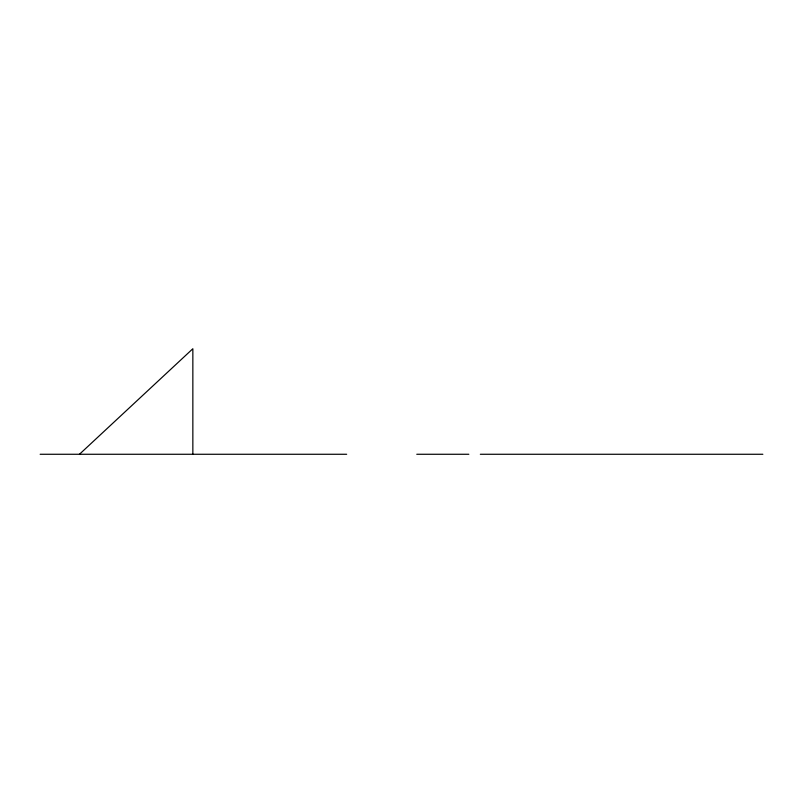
<?xml version="1.0" encoding="UTF-8"?>
<svg xmlns="http://www.w3.org/2000/svg" width="803" height="803" viewBox="0 0 803 803"><rect width="100%" height="100%" fill="white"/><g stroke="black" fill="none" stroke-linecap="round" stroke-linejoin="round"><path stroke-width="1.2" d="M79.467 454.267L192.85 348.733L192.85 454.267M40.15 454.267L346.665 454.267M416.777 454.267L468.842 454.267M480.335 454.267L762.85 454.267"/></g></svg>
